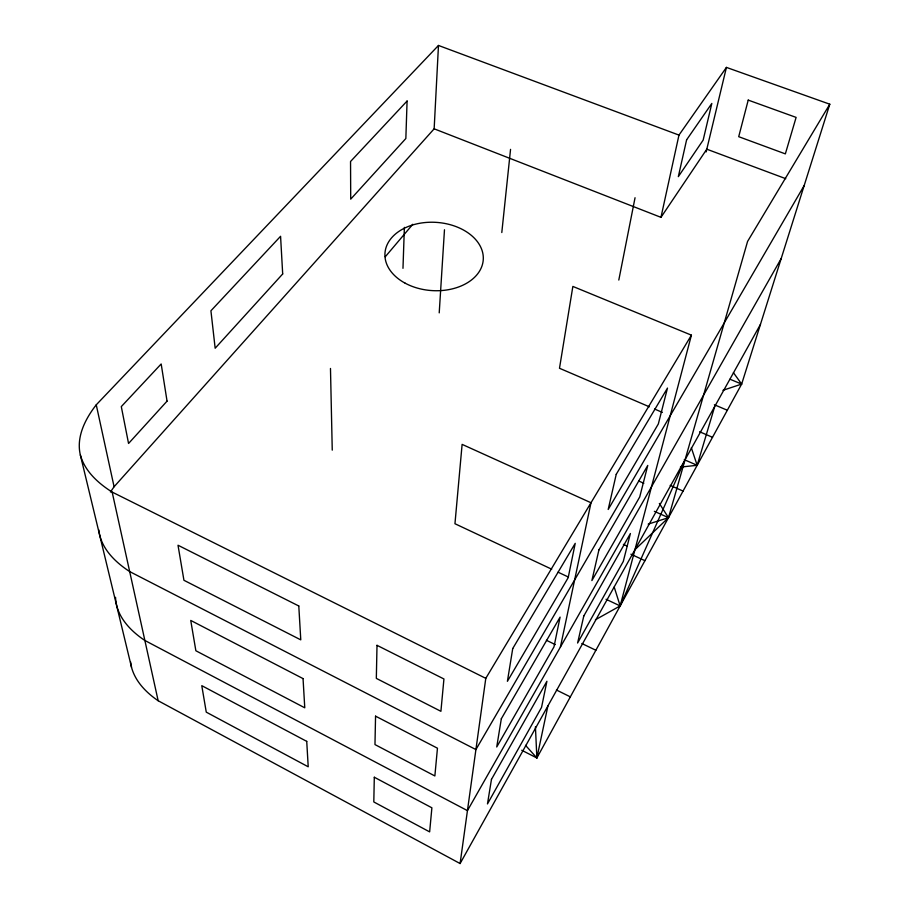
<?xml version="1.0" encoding="UTF-8"?>
<svg xmlns="http://www.w3.org/2000/svg" width="909" height="909" viewBox="0 0 909 909"><rect width="100%" height="100%" fill="white"/><g stroke="black" fill="none" stroke-linecap="round" stroke-linejoin="round"><path stroke-width="1.36" d="M402.982 268.325L404.38 227.364M110.432 492.019L114.091 486.747L434.15 128.817L438.479 45.45L678.966 135.089L726.427 67.402L829.792 104.205L741.653 384.087L536.878 757.97L521.721 750.243M439.217 312.866L444.478 229.761M501.802 232.534L510.551 149.371M438.479 45.45L96.252 404.823C85.378 418.776 76.049 436.82 80.344 454.966L131.51 667.274C135.316 681.534 146.258 692.635 158.155 700.737L460.102 863.55L485.792 678.341L691.408 335.16L572.863 286.426L559.49 368.27L649.367 406.8M618.802 280.052L635.05 197.73M525.527 745.335L536.878 757.97L547.911 705.929M560.399 647.072L590.998 502.745L462.113 444.376L454.954 523.732L551.706 569.193M434.15 128.817L660.968 217.342L678.966 135.089M706.145 151.917L726.427 67.402M595.418 619.768L620.154 605.917L691.408 335.16M634.959 549.661L668.49 517.676L747.573 241.43L829.792 104.205M714.713 406.493L697.169 465.306L680.398 467.09M606.042 599.27L620.154 605.917L685.091 459.67M460.102 863.55L760.458 324.388M781.195 258.542L467.442 810.635L144.861 640.47C130.18 630.744 116.057 615.961 115.545 597.338M804.17 185.561L475.907 749.573L129.68 571.579C115.045 562.057 100.729 548.15 98.797 529.902M660.968 217.342L706.793 149.19L785.751 178.675M385.28 256.747L412.811 224.273M722.95 390.302L741.653 384.087L733.404 372.645M648.185 524.129L668.49 517.676L659.355 503.45M729.995 379.223L741.653 384.087M714.394 404.766L727.325 410.243M654.571 409.039L662.388 412.391M699.589 431.752L712.508 437.297M684.261 459.67L697.169 465.306L691.351 447.796M670.172 485.372L683.057 491.076M638.709 480.997L643.833 483.281M654.344 511.324L668.49 517.676M623.381 544.355L627.244 546.127M630.914 554.217L644.936 560.671M558.069 572.193L568.261 576.976M581.862 643.504L595.872 650.253M546.434 640.3L555.319 644.606M556.433 689.999L570.341 696.862M80.344 454.966C84.855 471.317 98.308 483.304 112.159 492.087L485.792 678.341M614.2 587.044L620.154 605.917M112.159 492.087L158.155 700.737M96.252 404.823L114.091 486.747M131.51 667.274L130.555 661.854M535.424 726.791L536.878 757.97M330.478 368.463L332.251 450.137M374.303 777.24L373.804 801.954L429.639 831.883L431.889 807.806L374.303 777.24M375.553 716.156L374.974 744.585L434.866 775.956L437.456 748.209L375.553 716.156M377.008 645.322L376.326 678.387L440.91 711.315L443.933 678.978L377.008 645.322M407.084 101.035L405.846 138.52L350.715 199.151L350.544 161.495L407.084 101.035M491.462 779.399L487.474 803.931L541.548 707.384L546.911 681.273L491.462 779.399M501.325 718.769L496.734 746.982L553.967 646.901L560.092 617.109L501.325 718.769M512.733 648.537L507.404 681.318L568.182 577.692L575.227 543.343L512.733 648.537M686.602 139.85L678.33 176.641L703.157 140.111L711.827 103.433L686.602 139.85M583.783 616.029L577.601 643.015L623.29 561.432L630.403 533.515L583.783 616.029M598.917 549.922L591.895 580.578L639.731 496.95L647.765 465.419L598.917 549.922M616.234 474.328L608.189 509.472L658.332 423.969L667.49 388.075L616.234 474.328M748.221 100.104L738.71 136.691L785.353 153.882L796.114 117.397L748.221 100.104M167.051 401.142L128.555 443.478L121.295 406.607L161.177 363.964L167.051 401.142M282.688 273.961L215.16 348.227L210.922 310.776L280.574 236.295L282.688 273.961M298.788 605.985L178.005 545.23L183.936 580.283L300.777 639.856L298.788 605.985M303.049 678.603L190.731 620.427L195.867 650.753L304.765 707.804L303.049 678.603M306.731 741.369L201.775 685.659L206.263 712.145L308.219 766.798L306.731 741.369M405.198 283.21A49.268 34.19 3.7 0 0 483.043 261.678A49.268 34.19 3.7 0 0 414.072 224.557A49.268 34.19 3.7 0 0 405.198 283.21"/></g></svg>
